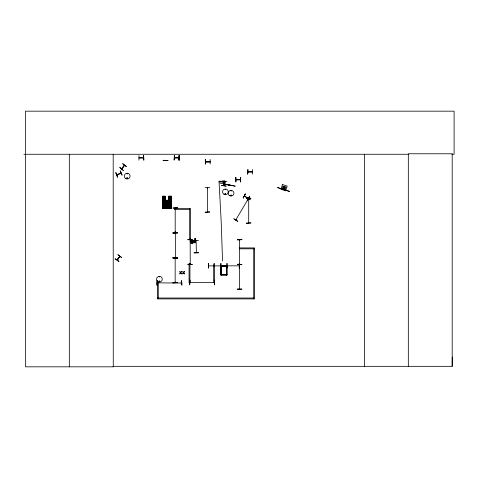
<?xml version="1.0" encoding="UTF-8"?>
<svg xmlns="http://www.w3.org/2000/svg" width="478" height="478" viewBox="0 0 478 478"><rect width="100%" height="100%" fill="white"/><g stroke="black" fill="none" stroke-linecap="round" stroke-linejoin="round"><path stroke-width="0.72" d="M451.865 154.269L454.1 154.269L454.1 111.171L25.442 111.171L25.442 366.829L113.262 366.829L113.202 366.327L452.194 366.327L452.26 357.084M244.425 196.135L248.202 198.34M248.387 198.209L244.395 196.088M247.783 199.075L248.184 198.842M116.811 174.811L121.006 172.994M175.193 232.499L175.187 231.991M175.145 233.581L175.372 233.18M175.175 233.611L175.39 233.216L175.366 257.564M175.193 258.61L175.187 258.102L175.354 258.61M175.39 282.516L175.36 282.116M190.023 264.244L190.023 263.736L190.184 264.244M190.226 264.197L190.184 239.831M207.356 187.997L207.386 187.513L207.595 187.926M207.595 211.879L207.542 211.467M239.723 240.195L239.723 239.878M239.466 264.627L239.723 264.943M248.697 198.543L248.703 222.933M127.429 173.813L126.969 173.628L127.381 173.867M159.162 276.804L159.658 276.738L159.198 276.864M159.712 281.393L159.198 281.088L159.55 281.548M159.825 281.309C158.565 282.743 159.425 279.648 159.772 281.518M225.15 189.461L225.646 189.527L225.186 189.402M224.959 193.966C226.112 192.491 225.646 195.568 225.007 193.859M225.09 193.966C225.909 193.034 225.544 194.899 225.138 194.038M231.298 190.913L230.838 190.794L231.31 190.859M230.772 195.365C231.591 194.427 231.227 196.291 230.82 195.436M192.06 242.979L192.998 242.316L192.341 241.378L191.397 242.035L192.06 242.979L192.18 242.304M192.222 242.047L192.341 241.378M218.996 181.981L219.205 180.857M219.994 182.172L220.203 181.048M223.375 185.578L224.236 181.09M224.045 183.982L231.37 185.56L224.039 184.024M224.403 183.701L224.517 183.271L224.14 183.199M224.122 185.715L224.995 181.234M224.349 185.763L225.21 181.276M226.118 186.091L221.583 185.482M226.96 181.598L222.479 180.696M124.083 165.603C126.353 162.49 116.584 175.474 124.555 165.328M175.163 232.087L175.372 232.487M175.163 257.212L175.193 257.576M175.169 258.198L175.157 282.534M207.362 187.609L207.548 188.021L207.571 187.609M207.566 211.915L207.386 187.561M239.49 239.878L239.502 240.231M239.693 240.231L239.699 239.878M239.49 264.627L239.478 288.963M196.129 240.536L196.356 252.468M208.689 265.876L226.925 265.905L226.907 275.041L226.925 265.523L220.663 265.625M163.966 208.456L163.655 208.456M170.132 208.42L169.815 208.456L169.953 207.852M235.965 220L235.965 219.539M247.801 199.141L248.028 198.74M284.016 186.516L283.723 187.424L284.691 187.734L284.984 186.826M283.729 189.623L283.209 189.324M283.221 189.455L281.028 188.75M236.186 219.665L236.007 219.928M220.663 265.852L226.925 265.559L226.829 265.858M220.639 265.828L226.925 265.81M126.951 178.121C127.303 179.429 127.602 177.159 126.921 178.33M127.542 178.461L127.584 178.151M117.092 259.865L119.775 256.28M117.457 259.733L117.648 259.709M119.757 256.387L117.391 260.098M163.697 208.444L163.972 207.972M121.633 168.722L121.998 168.549M124.495 165.406L121.741 168.913M205.558 161.678L206.102 161.881L205.576 161.857M209.621 161.648L210.129 161.648L209.717 161.624M235.887 179.543L236.395 179.698L235.887 179.698M181.61 283.012L181.102 282.856L181.61 282.856M189.844 282.408L190.352 282.408L189.85 282.57M213.893 282.594L214.305 282.57L189.945 282.594M247.921 171.739L248.476 171.949M235.959 219.958L236.168 219.599M250.209 199.69L246.23 197.45M243.194 197.94L245.477 193.984M243.224 197.958L245.316 193.889L243.248 197.976M235.821 219.88L249.713 196.428L247.21 200.258M247.263 200.288L249.546 196.333M247.407 200.372L249.695 196.416M117.307 260.038L119.817 256.31L117.212 260.05M117.97 254.732L121.627 257.481M119.004 261.293L115.204 258.759M121.591 257.528L117.958 254.75M126.873 177.941C126.742 179.704 128.289 177.493 126.981 177.9M231.394 195.675C231.627 193.817 229.781 196.321 231.436 195.568M126.258 166.655L122.691 163.805M235.935 179.543L240.44 179.489L239.944 179.746M235.965 179.746L240.458 179.746M157.154 282.856L181.515 283.042M194.875 240.661L193.441 240.703M181.168 282.845L181.515 282.833M189.891 282.408L190.292 282.582M213.845 282.414L214.258 282.367M139.05 157.752L143.478 157.955M143.508 157.925L139.002 157.907M178.915 157.925L174.458 157.907L178.88 157.728M252.462 171.937L248.016 171.716M252.079 171.716L252.492 171.739M191.678 242.8L192.114 242.28M192.281 242.077L192.724 241.557M220.926 274.946L226.829 274.946M239.675 264.991L239.723 264.627M120.988 173.203L116.871 174.954L121.024 173.161M175.187 233.168L175.193 233.628M121.944 175.163L120.187 170.945M226.572 265.858L226.542 275.041M191.439 242.454L192.078 242.221M192.323 242.131L192.963 241.898M205.654 161.654L210.033 161.624M210.033 161.857L205.624 161.851L210.135 161.821M240.428 179.704L240.046 179.698M194.839 240.691L190.381 240.697L194.934 240.667M163.219 160.5C176.065 160.644 159.515 159.981 163.751 160.542M220.866 263.462L220.878 268.033L220.896 263.462M239.245 265.828L227.086 265.852M208.647 268.033L208.635 263.462L208.617 268.033M205.295 159.473L205.343 164.044M210.117 159.443L210.206 164.008M210.081 161.809L205.66 161.857M235.875 177.338L235.905 181.903M209.752 187.436L205.181 187.531M250.884 198.406L246.313 198.501M246.313 198.268L250.878 198.239M175.157 208.522L175.366 208.103M207.56 211.527L207.386 211.927M172.988 232.547L177.553 232.738L172.988 232.517M190.328 238.313L190.316 242.878M192.383 239.514L187.818 239.568M187.818 239.735L192.389 239.705M237.309 239.735L241.874 239.705M194.875 240.47L190.441 240.667M191.188 240.667L190.489 240.673M190.381 242.878L190.125 238.964M172.988 257.642L177.553 257.612L177.553 258.09L172.982 258.084L172.988 257.642L177.553 257.678M177.553 257.845L172.982 257.863L177.553 257.863M172.982 258.054L177.553 258.024M187.818 264.292L192.389 264.483L187.818 264.256M237.309 264.292L241.874 264.513L237.309 264.256M237.309 264.531L241.88 264.483M214.293 280.204L214.574 284.769L214.323 280.204M181.598 280.652L181.879 285.217L181.628 280.652M172.988 282.606L177.553 282.612M189.897 282.57L190.31 282.564M157.597 282.839L157.154 283.018M213.845 282.57L214.258 282.57M157.202 283.012L157.615 283.012M181.562 283.012L181.198 283.042M237.309 289.035L241.88 289.041M237.309 289.238L241.88 289.208M190.489 240.721L190.943 240.721M193.972 240.368L198.537 240.452M23.9 154.448L25.442 154.442M25.442 154.269L408.32 154.269M139.002 155.547L138.937 160.112M143.573 155.547L143.806 160.112M143.824 160.112L143.633 155.547M252.492 169.535L252.557 174.106M247.968 171.739L252.396 171.716M252.492 171.901L247.921 171.901M168.674 196.243L171.315 196.231L171.315 208.605L168.674 208.611M162.699 197.498L164.982 197.498M168.854 197.498L171.136 197.498M162.699 198.334L164.982 198.334M168.854 198.334L171.136 198.334M162.699 199.589L164.982 199.589M168.854 199.589L171.136 199.589M162.699 200.706L164.982 200.706M168.854 200.706L171.136 200.706M166.123 201.113L167.647 201.113M166.123 201.674L167.647 201.674M162.699 201.961L164.982 201.961M168.854 201.961L171.136 201.961M166.123 202.511L167.647 202.511M166.123 203.252L167.647 203.252M166.123 204.094L167.647 204.094M162.699 207.344L164.982 207.344M168.854 207.344L171.136 207.344M162.317 207.703L165.364 207.703M166.123 207.685L167.647 207.685M168.471 207.703L171.518 207.703M162.317 207.799L165.364 207.799M168.471 207.799L171.518 207.799M163.655 207.942L164.02 207.924M165.872 207.918L167.903 207.918M169.815 207.924L170.174 207.942M165.872 207.984L167.903 207.984M167.766 208.522L166.009 208.528L166.009 200.276L167.766 200.27L167.647 208.522M162.52 208.611L165.161 208.605L165.149 196.231L162.52 196.243L162.58 208.611M189.664 209.406L174.434 209.406L174.434 208.522L190.555 208.522L190.555 238.976L189.664 238.976L189.664 208.522M254.601 248.811L239.376 248.811L239.376 247.927L254.601 247.927L254.601 298.911L157.387 298.911L157.387 282.791L158.278 282.791L158.278 298.021M220.83 265.941L226.925 265.941M220.83 266.073L226.925 266.073M220.83 266.288L226.925 266.288M220.83 274.659L226.925 274.659M220.83 274.695L226.925 274.695M220.83 274.946L226.925 274.946M157.387 298.021L253.716 298.021M191.397 242.035L192.072 242.155M192.329 242.203L192.998 242.316M220.125 181.479L223.865 182.184L220.077 181.736M223.853 182.243L224.965 182.453M223.829 182.369L224.941 182.578M224.092 183.128L224.588 183.223M224.057 183.319L224.552 183.409M224.033 183.438L224.529 183.534M223.997 183.63L224.493 183.719M220 183.116L228.795 184.765M221.613 185.315L226.112 186.121M283.938 186.755L284.906 187.071M282.845 189.073L284.535 189.617M277.646 187.525L289.417 191.325M277.604 187.645L289.381 191.451M282.749 189.372L284.434 189.915M221.183 265.858L221.212 275.041M246.146 197.593L250.114 199.852M115.108 258.897L118.873 261.484M122.792 163.667L126.401 166.469M239.514 264.244L239.514 239.831M175.348 232.039L175.175 232.439M191.576 241.653L192.102 242.095M192.299 242.262L192.819 242.699M220.926 266.001L220.848 275.041L220.83 265.523M120.342 170.879L122.153 175.073M115.879 172.809L117.69 177.003M191.923 241.414L192.156 242.053M192.246 242.298L192.479 242.944M219.049 181.7L221.171 221.272L222.557 260.97M167.24 160.417L167.664 160.357M248.518 222.485L248.518 222.897M240.476 177.308L240.536 181.873M235.809 177.338L235.869 181.903M214.526 280.204L214.556 284.769M214.365 282.163L214.383 284.774M205.486 159.473L205.51 164.038M194.982 238.283L194.982 242.848M190.178 263.784L190.184 264.197M189.802 280.204L189.796 284.774M175.193 208.504L175.193 208.091L175.193 232.451L175.187 232.039M175.187 282.104L175.193 282.516M452.194 366.327L452.194 153.773L408.32 153.773L408.32 366.327M364.439 154.269L364.439 366.829M253.716 248.811L253.716 298.911M179.208 155.547L179.208 160.112M179.041 155.547L179.041 160.112M171.16 196.231L171.16 208.605M171.136 196.231L171.136 208.605M170.957 196.231L170.963 208.605M170.861 196.231L170.873 198.412M170.873 199.87L170.861 208.605M170.819 196.231L170.819 198.412M170.819 199.87L170.819 208.605M170.67 196.231L170.718 208.605M170.568 196.231L170.568 198.412M170.568 199.87L170.568 208.605M170.526 196.231L170.515 198.412M170.526 199.87L170.515 208.605M170.347 208.605L169.648 208.605M169.469 196.243L169.481 198.424M169.481 199.882L169.469 208.611M169.421 196.243L169.421 198.424M169.421 199.882L169.421 208.611M169.296 196.243L169.32 208.611M169.176 198.424L169.176 196.243L169.122 198.424M169.176 199.882L169.176 208.611L169.122 199.882M169.027 196.243L168.979 198.424M169.033 199.882L169.027 208.611M168.734 196.243L168.686 208.611M167.527 200.27L167.533 208.522M167.437 208.522L167.366 200.27L167.27 208.522M167.24 200.27L167.234 208.522M167.121 208.522L166.655 208.522M166.505 200.276L166.541 208.528M166.44 200.276L166.41 208.528M166.344 200.276L166.308 208.528M166.248 200.276L166.236 208.528M166.123 200.276L166.111 208.528M164.862 196.231L164.808 208.605M164.665 198.412L164.665 196.231L164.719 208.605L164.665 199.87M164.516 196.231L164.557 208.605M164.193 208.605L163.494 208.605M163.315 196.243L163.327 198.424M163.315 199.882L163.327 208.611M163.267 196.243L163.267 198.424M163.267 199.882L163.267 208.611M163.165 196.243L163.123 208.611M163.022 196.243L163.022 198.424M163.022 199.882L163.022 208.611M162.98 196.243L162.968 198.424M162.968 199.882L162.98 208.611M162.873 196.243L162.879 198.424M162.879 199.882L162.825 208.611M162.723 208.611L162.699 196.243L162.675 208.611M113.196 154.269L113.262 366.829M69.322 154.269L69.322 366.829M163.351 201.202C163.972 203.138 164.856 199.834 163.351 201.202M166.559 203.586C166.971 204.877 167.563 202.672 166.559 203.586M169.505 201.202C170.126 203.138 171.01 199.834 169.505 201.202M224.403 181.12L223.59 185.619L224.463 181.132M227.743 184.651L235.134 186.151L227.743 184.651M239.496 263.796L239.675 264.197L239.514 263.784M282.468 184.556L280.945 189.264L285.653 190.788L287.176 186.079L282.468 184.556M283.024 186.193L282.319 188.368L285.276 189.324L285.981 187.149L283.024 186.193M283.585 187.842L283.376 188.505L284.338 188.822L284.553 188.159L283.585 187.842M233.885 218.834L237.739 221.296L233.885 218.834M181.21 271.576L180.624 272.526L179.68 271.576L180.427 272.783L179.662 273.99L180.606 273.028L181.562 273.99L180.804 272.765L181.562 271.576L181.21 271.576M184.173 271.576L183.588 272.526L182.65 271.576L183.391 272.783L182.626 273.99L183.57 273.028L184.526 273.99L183.767 272.765L184.526 271.576L184.173 271.576M119.847 167.461L123.306 170.461L119.847 167.461M191.224 241.127C189.921 247.012 197.211 240.273 191.224 241.127M115.933 172.785L117.516 177.075L115.933 172.785M227.032 263.462L226.919 268.033L227.032 263.462M239.388 263.462L239.275 268.033L239.388 263.462M240.697 177.302L240.482 181.873L240.697 177.302M177.553 207.793L172.982 208.055L177.553 207.775M209.752 211.963L205.187 212.244L209.752 211.963M250.884 222.927L246.313 223.214L250.884 222.927M177.553 232.9L172.982 233.18L177.553 232.9M195.173 238.277L194.946 242.848L195.173 238.277M241.874 239.538L237.309 239.801L241.874 239.514M189.832 280.204L189.629 284.774L189.832 280.204M157.137 280.652L156.933 285.223L157.107 280.652M177.553 282.546L172.988 282.833L177.553 282.546M198.543 252.743L193.972 252.85L198.537 252.713M174.41 155.547L174.153 160.112L174.374 155.547M179.232 155.547L178.975 160.112L179.232 155.547M247.921 169.535L247.694 174.106L247.921 169.535M240.458 179.68L235.953 179.716L240.458 179.734M189.945 263.826L189.061 263.826L189.061 282.707L189.945 282.707L189.945 263.826M214.562 263.826L213.678 263.826L213.678 282.707L214.562 282.707L214.562 263.826M168.877 208.611L168.877 196.243L168.836 208.611M164.982 208.605L165.006 196.231L164.958 208.605M164.414 198.412L164.414 196.231L164.372 198.412M164.414 208.605L164.414 199.87L164.372 208.605M157.991 281.644A2.85 2.85 0 0 0 162.263 279.176A2.85 2.85 0 0 0 157.991 276.708A2.85 2.85 0 0 0 157.991 281.644M229.655 195.699A2.856 2.856 0 0 0 233.933 193.226A2.856 2.856 0 0 0 229.655 190.758A2.856 2.856 0 0 0 229.655 195.699M223.979 194.295A2.844 2.844 0 0 0 228.245 191.833A2.844 2.844 0 0 0 223.979 189.372A2.844 2.844 0 0 0 223.979 194.295M125.738 178.623A2.892 2.892 0 0 0 130.076 176.119A2.892 2.892 0 0 0 125.738 173.622A2.892 2.892 0 0 0 125.738 178.623"/></g></svg>
